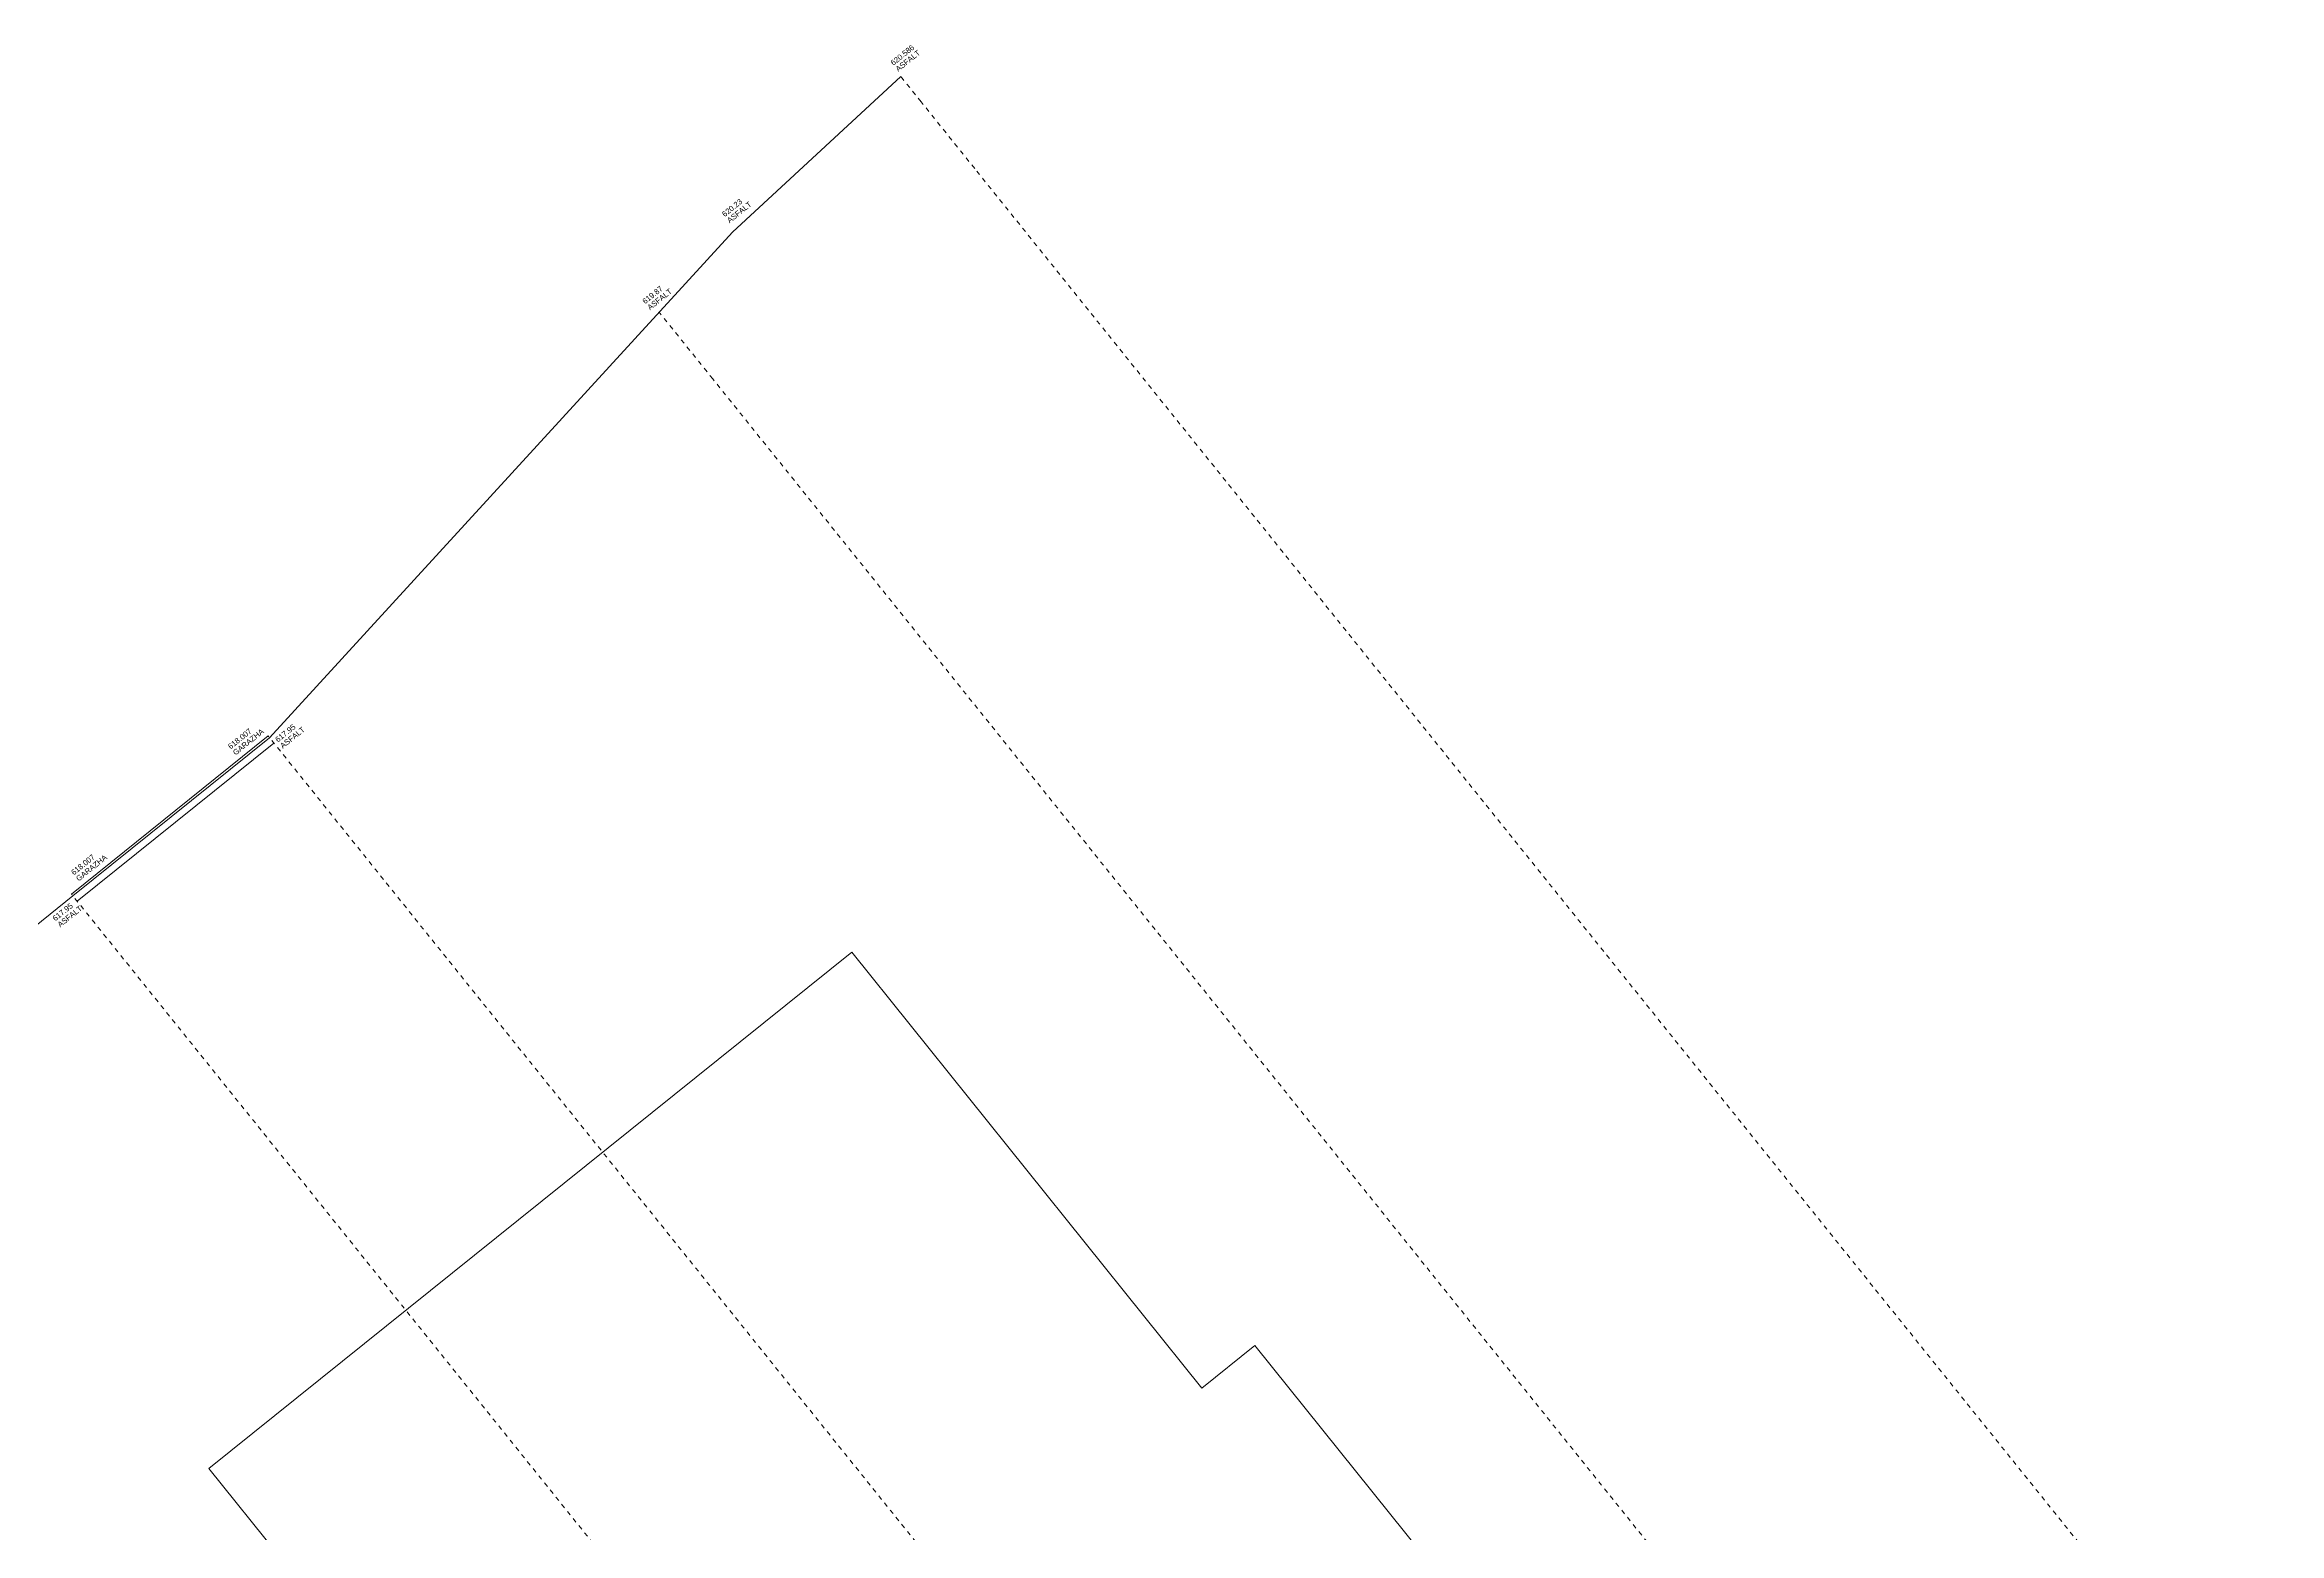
# Model space of a CAD drawing. Header units: metres. Extents: x 7511886 to 7512132, y 4692231 to 4692550.
# Drawn here: x 7512029.83 to 7512078.72, y 4692503.25 to 4692535.82 of the extents above; entities that cross this region are included whole.
import ezdxf

# ---------------------------------------------------------------- set-up
doc = ezdxf.new("R2010")
doc.units = ezdxf.units.M
doc.linetypes.add('DASHED', pattern=[0.75, 0.5, -0.25])
for name, color, linetype, lineweight in [('A- Ndertesat_Pen_No__101', 252, 'Continuous', 13), ('Drawing & Figure_Pen_No__55', 214, 'Continuous', 25), ('rruga_projekt_betimi', 110, 'Continuous', 0)]:
    doc.layers.add(name, color=color, linetype=linetype, lineweight=lineweight)
doc.layers.add('Drawing & Figure_Pen_No__108', color=7, linetype='Continuous', lineweight=13, true_color=0xfd8379)
doc.layers.add('Drawing & Figure_Pen_No__86', color=7, linetype='Continuous', lineweight=20, true_color=0x5555ff)
doc.styles.add('GENERATED_STYLE_1', font='arialbd.ttf')

# ---------------------------------------------------------------- blocks, each defined once
blk = doc.blocks.new('A$C3BCD52F3')
at = {"layer": 'A- Ndertesat_Pen_No__101', "color": 252, "linetype": 'Continuous', "lineweight": 13, "flags": 128}
blk.add_lwpolyline([(25579, 56657), (72386, 56661), (72388, 77235), (70897, 77235), (70903, 89470), (52866, 89472), (52871, 74873), (50301, 74876), (50302, 75720), (25583, 75711)], close=True, dxfattribs=at)
at = {"layer": 'Drawing & Figure_Pen_No__108', "color": 11, "linetype": 'DASHED', "lineweight": 13, "true_color": 0xfd8379, "flags": 128}
for points in [[(58392, 54127), (58392, 101152)], [(63915, 54127), (63915, 101152)], [(76389, 50702), (76389, 101152)], [(83739, 55580), (83739, 101152)]]:
    blk.add_lwpolyline(points, dxfattribs=at)
at = {"layer": 'Drawing & Figure_Pen_No__86', "color": 173, "linetype": 'Continuous', "lineweight": 20, "true_color": 0x5555ff, "flags": 128}
for points in [[(83739, 103732), (78739, 103382), (63915, 101102)], [(63915, 101102), (58392, 101102), (25577, 101002)], [(58392, 101152), (63915, 101152)], [(58392, 100952), (63915, 100952)]]:
    blk.add_lwpolyline(points, dxfattribs=at)
at = {"layer": 'Drawing & Figure_Pen_No__86', "color": 173, "linetype": 'DASHED', "lineweight": 20, "true_color": 0x5555ff, "flags": 128}
for points in [[(83739, 103022), (83739, 103732)], [(76389, 101152), (76389, 103021)], [(83739, 101152), (83739, 103022)]]:
    blk.add_lwpolyline(points, dxfattribs=at)
at = {"layer": 'Drawing & Figure_Pen_No__55', "color": 214, "linetype": 'Continuous', "lineweight": 25, "char_height": 120, "attachment_point": 7, "style": 'GENERATED_STYLE_1'}
for s, insert in [('\\A1;{\\fArial|b0|i0|c0|p34;620.586}', (83758, 104016)), ('\\A1;{\\fArial|b0|i0|c0|p34;ASFALT}', (78808, 103571)), ('\\A1;{\\fArial|b0|i0|c0|p34;620.23}', (78808, 103744)), ('\\A1;{\\fArial|b0|i0|c0|p34;ASFALT}', (83758, 103844)), ('\\A1;{\\fArial|b0|i0|c0|p34;ASFALT}', (76257, 103176)), ('\\A1;{\\fArial|b0|i0|c0|p34;619.87}', (76257, 103349)), ('\\A1;{\\fArial|b0|i0|c0|p34;618.007}', (58688, 101433)), ('\\A1;{\\fArial|b0|i0|c0|p34;GARAZHA}', (58688, 101261)), ('\\A1;{\\fArial|b0|i0|c0|p34;618.007}', (63089, 101433)), ('\\A1;{\\fArial|b0|i0|c0|p34;GARAZHA}', (63089, 101261)), ('\\A1;{\\fArial|b0|i0|c0|p34;ASFALT}', (57741, 100731)), ('\\A1;{\\fArial|b0|i0|c0|p34;617.95}', (57741, 100904)), ('\\A1;{\\fArial|b0|i0|c0|p34;ASFALT}', (63989, 100731)), ('\\A1;{\\fArial|b0|i0|c0|p34;617.95}', (63989, 100904))]:
    blk.add_mtext(s, dxfattribs=dict(at, insert=insert))

msp = doc.modelspace()

# ---------------------------------------------------------------- block references
at = {"layer": 'rruga_projekt_betimi', "xscale": 0.001, "yscale": 0.001, "zscale": 0.001, "rotation": 38.77602069494476}
msp.add_blockref('A$C3BCD52F3', (7512048.242, 4692401.811, 609.752), dxfattribs=at)

doc.saveas('drawing.dxf')
